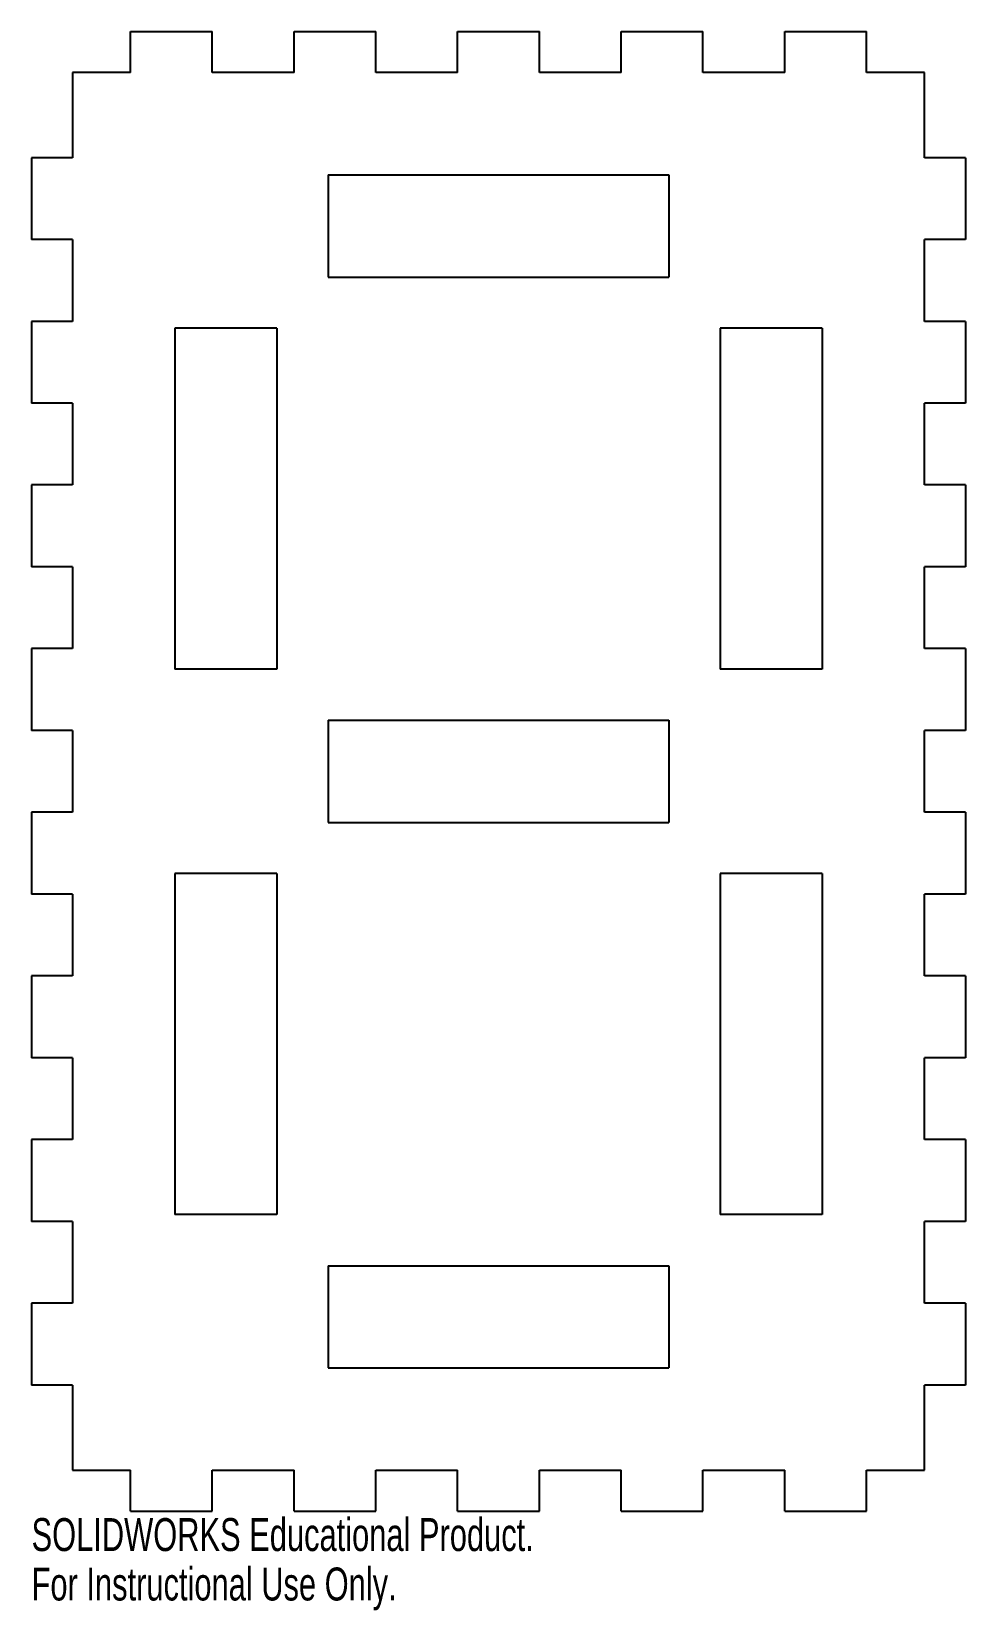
# Model space of a CAD drawing. Header units: millimetres. Extents: x -68 to 68, y -123 to 108.
import ezdxf

# ---------------------------------------------------------------- set-up
doc = ezdxf.new("R2010")
doc.units = ezdxf.units.MM
doc.styles.add('SLDTEXTSTYLE0', font='TXT', dxfattribs={"width": 0.7})

msp = doc.modelspace()

# ---------------------------------------------------------------- linework, layer by layer
at = {"color": 7, "linetype": 'Continuous', "lineweight": 25}
for p, q in [((-54, 108.5), (-42, 108.5)), ((-54, 102.5), (-54, 108.5)), ((-42, 102.5), (-42, 108.5)), ((-30, 108.5), (-18, 108.5)), ((-30, 102.5), (-30, 108.5)), ((-18, 102.5), (-18, 108.5)), ((-6, 108.5), (6, 108.5)), ((-6, 102.5), (-6, 108.5)), ((6, 102.5), (6, 108.5)), ((18, 108.5), (30, 108.5)), ((18, 102.5), (18, 108.5)), ((30, 102.5), (30, 108.5)), ((42, 108.5), (54, 108.5)), ((42, 102.5), (42, 108.5)), ((54, 102.5), (54, 108.5)), ((-54, 102.5), (-62.5, 102.5)), ((-62.5, 102.5), (-62.5, 90)), ((-30, 102.5), (-42, 102.5)), ((-6, 102.5), (-18, 102.5)), ((18, 102.5), (6, 102.5)), ((42, 102.5), (30, 102.5)), ((62.5, 102.5), (54, 102.5)), ((62.5, 90), (62.5, 102.5)), ((-62.5, 90), (-68.5, 90)), ((-68.5, 90), (-68.5, 78)), ((68.5, 90), (62.5, 90)), ((68.5, 90), (68.5, 78)), ((-25, 87.5), (-25, 72.5)), ((-25, 87.5), (25, 87.5)), ((25, 87.5), (25, 72.5)), ((-62.5, 78), (-68.5, 78)), ((-62.5, 78), (-62.5, 66)), ((62.5, 66), (62.5, 78)), ((68.5, 78), (62.5, 78)), ((-25, 72.5), (25, 72.5)), ((-62.5, 66), (-68.5, 66)), ((-68.5, 66), (-68.5, 54)), ((-47.5, 65), (-47.5, 15)), ((-32.5, 65), (-47.5, 65)), ((-32.5, 65), (-32.5, 15)), ((32.5, 65), (32.5, 15)), ((47.5, 65), (32.5, 65)), ((47.5, 65), (47.5, 15)), ((68.5, 66), (62.5, 66)), ((68.5, 66), (68.5, 54)), ((-62.5, 54), (-68.5, 54)), ((-62.5, 54), (-62.5, 42)), ((62.5, 42), (62.5, 54)), ((68.5, 54), (62.5, 54)), ((-62.5, 42), (-68.5, 42)), ((-68.5, 42), (-68.5, 30)), ((68.5, 42), (62.5, 42)), ((68.5, 42), (68.5, 30)), ((-62.5, 30), (-68.5, 30)), ((-62.5, 30), (-62.5, 18)), ((62.5, 18), (62.5, 30)), ((68.5, 30), (62.5, 30)), ((-62.5, 18), (-68.5, 18)), ((-68.5, 18), (-68.5, 6)), ((68.5, 18), (62.5, 18)), ((68.5, 18), (68.5, 6)), ((-32.5, 15), (-47.5, 15)), ((47.5, 15), (32.5, 15)), ((-25, 7.5), (-25, -7.5)), ((-25, 7.5), (25, 7.5)), ((25, 7.5), (25, -7.5)), ((-62.5, 6), (-68.5, 6)), ((-62.5, 6), (-62.5, -6)), ((62.5, -6), (62.5, 6)), ((68.5, 6), (62.5, 6)), ((-62.5, -6), (-68.5, -6)), ((-68.5, -6), (-68.5, -18)), ((68.5, -6), (62.5, -6)), ((68.5, -6), (68.5, -18)), ((-25, -7.5), (25, -7.5)), ((-47.5, -15), (-47.5, -65)), ((-32.5, -15), (-47.5, -15)), ((-32.5, -15), (-32.5, -65)), ((32.5, -15), (32.5, -65)), ((47.5, -15), (32.5, -15)), ((47.5, -15), (47.5, -65)), ((-62.5, -18), (-68.5, -18)), ((-62.5, -18), (-62.5, -30)), ((62.5, -30), (62.5, -18)), ((68.5, -18), (62.5, -18)), ((-62.5, -30), (-68.5, -30)), ((-68.5, -30), (-68.5, -42)), ((68.5, -30), (62.5, -30)), ((68.5, -30), (68.5, -42)), ((-62.5, -42), (-68.5, -42)), ((-62.5, -42), (-62.5, -54)), ((62.5, -54), (62.5, -42)), ((68.5, -42), (62.5, -42)), ((-62.5, -54), (-68.5, -54)), ((-68.5, -54), (-68.5, -66)), ((68.5, -54), (62.5, -54)), ((68.5, -54), (68.5, -66)), ((-62.5, -66), (-68.5, -66)), ((-62.5, -66), (-62.5, -78)), ((-32.5, -65), (-47.5, -65)), ((47.5, -65), (32.5, -65)), ((62.5, -78), (62.5, -66)), ((68.5, -66), (62.5, -66)), ((-25, -72.5), (-25, -87.5)), ((-25, -72.5), (25, -72.5)), ((25, -72.5), (25, -87.5)), ((-62.5, -78), (-68.5, -78)), ((-68.5, -78), (-68.5, -90)), ((68.5, -78), (62.5, -78)), ((68.5, -78), (68.5, -90)), ((-25, -87.5), (25, -87.5)), ((-62.5, -90), (-68.5, -90)), ((-62.5, -90), (-62.5, -102.5)), ((62.5, -102.5), (62.5, -90)), ((68.5, -90), (62.5, -90)), ((-62.5, -102.5), (-54, -102.5)), ((-54, -108.5), (-54, -102.5)), ((-42, -108.5), (-42, -102.5)), ((-42, -102.5), (-30, -102.5)), ((-30, -108.5), (-30, -102.5)), ((-18, -108.5), (-18, -102.5)), ((-18, -102.5), (-6, -102.5)), ((-6, -108.5), (-6, -102.5)), ((6, -108.5), (6, -102.5)), ((6, -102.5), (18, -102.5)), ((18, -108.5), (18, -102.5)), ((30, -108.5), (30, -102.5)), ((30, -102.5), (42, -102.5)), ((42, -108.5), (42, -102.5)), ((54, -108.5), (54, -102.5)), ((54, -102.5), (62.5, -102.5)), ((-54, -108.5), (-42, -108.5)), ((-30, -108.5), (-18, -108.5)), ((-6, -108.5), (6, -108.5)), ((18, -108.5), (30, -108.5)), ((42, -108.5), (54, -108.5))]:
    msp.add_line(p, q, dxfattribs=at)

# ---------------------------------------------------------------- texts
at = {"color": 7, "linetype": 'Continuous', "char_height": 4.8336, "attachment_point": 1, "style": 'SLDTEXTSTYLE0'}
for s, insert in [('SOLIDWORKS Educational Product.', (-68.5, -109.52)), ('For Instructional Use Only.', (-68.5, -116.77))]:
    msp.add_mtext(s, dxfattribs=dict(at, insert=insert))

doc.saveas('drawing.dxf')
